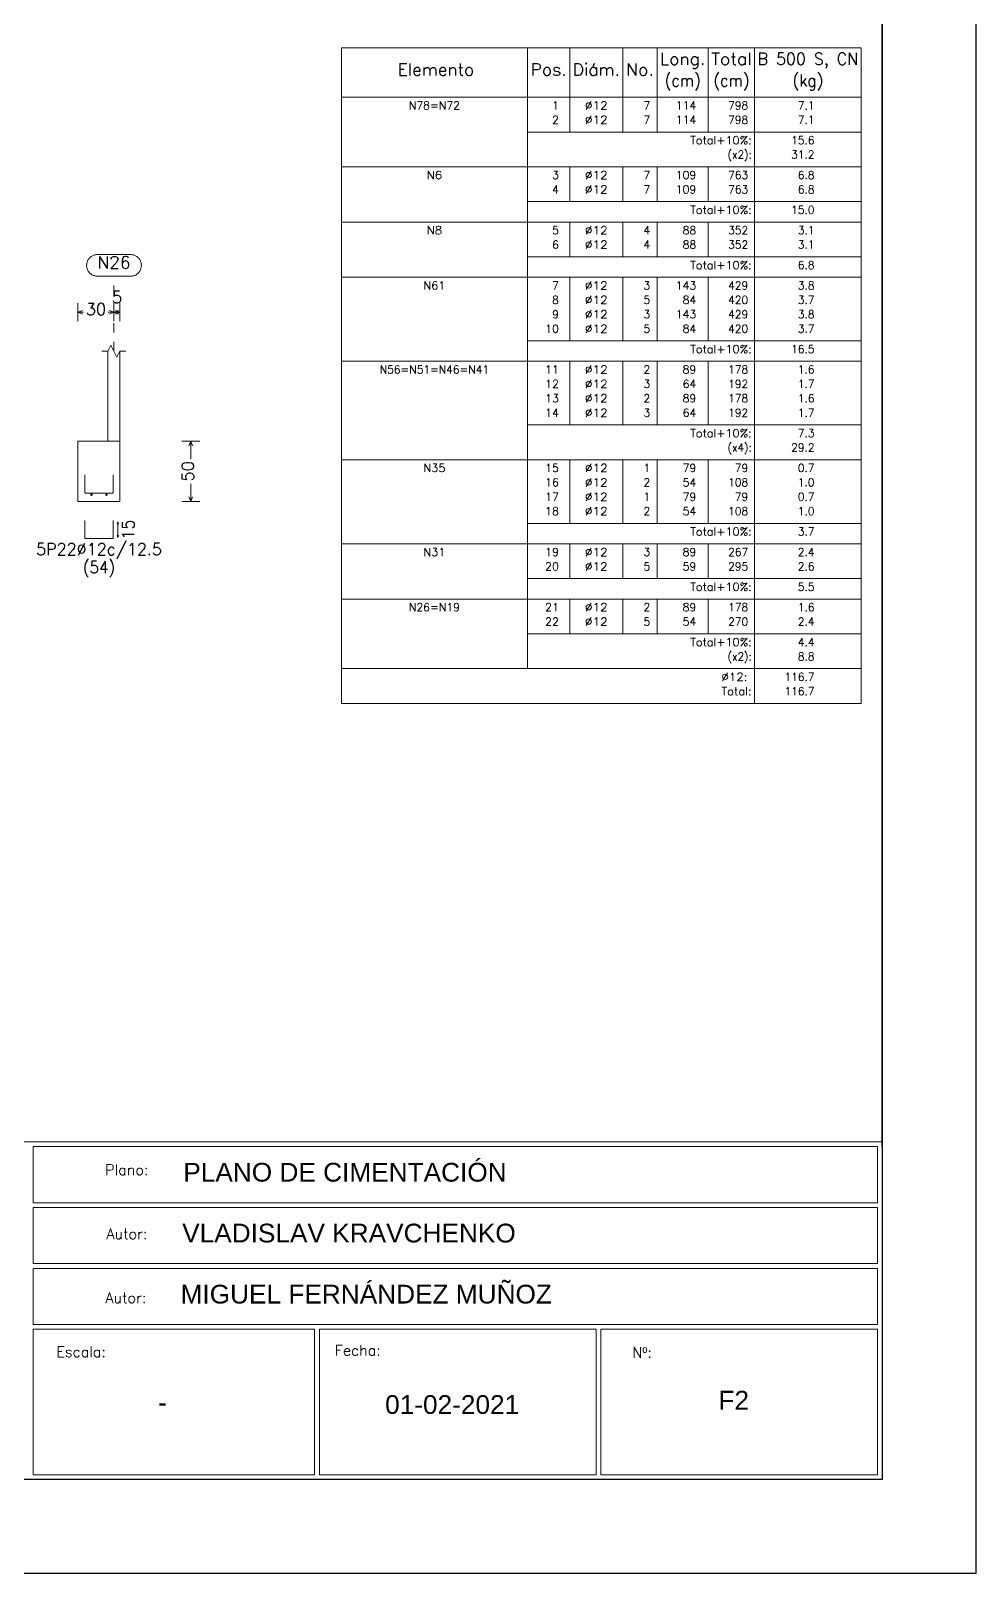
# Model space of a CAD drawing. Header units: inches. Extents: x 72863 to 72995, y 49095 to 49225.
# Drawn here: x 72984.57 to 72994.65, y 49160.38 to 49176.82 of the extents above; entities that cross this region are included whole.
import ezdxf
from ezdxf.enums import TextEntityAlignment as Align

# ---------------------------------------------------------------- set-up
doc = ezdxf.new("R2010")
doc.units = ezdxf.units.IN
doc.linetypes.add('CYPE_PUNTO', pattern=[0.075, 0, -0.075])
doc.layers.get('0').update_dxf_attribs({"lineweight": 15})
for name, color, linetype, lineweight in [('CIM_COTAS', 2, 'Continuous', 9), ('CIM_DIB_ARMADOS', 4, 'Continuous', 9), ('CIM_GEOMETRIA', 2, 'Continuous', 9), ('CIM_TXT_ARMADOS', 3, 'Continuous', 9), ('TABLAS', 1, 'Continuous', 0), ('TEXTO_TABLAS', 1, 'Continuous', 0)]:
    doc.layers.add(name, color=color, linetype=linetype, lineweight=lineweight)
doc.layers.add('VG', color=7, linetype='Continuous')
doc.styles.add('CYPETXT', font='romans__.ttf', dxfattribs={"height": 0.2})
doc.styles.get("Standard").update_dxf_attribs({"font": 'arial.ttf'})

# ---------------------------------------------------------------- blocks, each defined once
blk = doc.blocks.new('PLANTILLA')
for p, q in [((72903.71, 49199.611), (72885.71, 49199.611)), ((72894.66, 49199.561), (72903.66, 49199.561)), ((72894.66, 49198.961), (72894.66, 49199.561)), ((72903.66, 49199.561), (72903.66, 49198.961)), ((72903.71, 49196.011), (72903.71, 49199.611)), ((72903.66, 49198.961), (72894.66, 49198.961)), ((72894.66, 49198.911), (72903.66, 49198.911)), ((72894.66, 49198.311), (72894.66, 49198.911)), ((72903.66, 49198.911), (72903.66, 49198.311)), ((72903.66, 49198.311), (72894.66, 49198.311)), ((72894.66, 49198.261), (72903.66, 49198.261)), ((72894.66, 49197.661), (72894.66, 49198.261)), ((72903.66, 49198.261), (72903.66, 49197.661)), ((72903.66, 49197.661), (72894.66, 49197.661)), ((72894.66, 49197.611), (72897.66, 49197.611)), ((72894.66, 49197.611), (72894.66, 49196.061)), ((72897.66, 49196.061), (72897.66, 49197.611)), ((72897.71, 49197.611), (72900.66, 49197.611)), ((72897.71, 49196.061), (72897.71, 49197.611)), ((72900.66, 49196.061), (72900.66, 49197.611)), ((72900.71, 49197.611), (72903.66, 49197.611)), ((72900.71, 49196.061), (72900.71, 49197.611)), ((72903.66, 49197.611), (72903.66, 49196.061)), ((72885.71, 49196.011), (72903.71, 49196.011)), ((72897.66, 49196.061), (72894.66, 49196.061)), ((72900.66, 49196.061), (72897.71, 49196.061)), ((72903.66, 49196.061), (72900.71, 49196.061))]:
    blk.add_line(p, q)
at = {"layer": 'VG'}
for p, q in [((72904.71, 49195.011), (72904.71, 49224.711)), ((72903.71, 49223.711), (72903.71, 49196.011)), ((72903.71, 49196.011), (72864.71, 49196.011)), ((72862.71, 49195.011), (72904.71, 49195.011))]:
    blk.add_line(p, q, dxfattribs=at)
blk.add_lwpolyline([(72903.71, 49199.561), (72903.71, 49223.711), (72864.71, 49223.711), (72864.71, 49196.011), (72885.71, 49196.011), (72885.71, 49199.611)], dxfattribs=at)
at = {"char_height": 0.11204, "attachment_point": 1}
for s, insert in [('{\\Fsimplex8|c0;Plano:}', (72895.427, 49199.367)), ('{\\Fsimplex8|c0;Autor:}', (72895.441, 49198.685)), ('{\\Fsimplex8|c0;Autor:}', (72895.43, 49198.002)), ('{\\Fsimplex8|c0;Escala:}', (72894.907, 49197.426)), ('{\\Fsimplex8|c0;Fecha:}', (72897.875, 49197.443)), ('{\\Fsimplex8|c0;Nº:}', (72901.047, 49197.419))]:
    blk.add_mtext(s, dxfattribs=dict(at, insert=insert))
at = {"char_height": 0.2, "attachment_point": 1}
for s, width, insert in [('VLADISLAV KRAVCHENKO', 6.14205, (72896.248, 49198.737)), ('MIGUEL FERNÁNDEZ MUÑOZ', 6.14205, (72896.231, 49198.086)), ('01-02-2021', 2.08938, (72898.411, 49196.909))]:
    blk.add_mtext_dynamic_manual_height_columns(s, width=width, gutter_width=1, heights=[0], dxfattribs=dict(at, insert=insert))

msp = doc.modelspace()

# ---------------------------------------------------------------- hatches: boundary and pattern name
at = {"layer": 'CIM_DIB_ARMADOS'}
h = msp.add_hatch(color=256, dxfattribs=at)
edge = h.paths.add_edge_path()
edge.add_arc((72985.1461, 49172.0848), 0.00102, 0, 360)
h = msp.add_hatch(color=256, dxfattribs=at)
edge = h.paths.add_edge_path()
edge.add_arc((72985.4508, 49172.0848), 0.00102, 0, 360)

# ---------------------------------------------------------------- linework, layer by layer
at = {"layer": 'CIM_COTAS', "linetype": 'CYPE_PUNTO'}
msp.add_line((72985.4584, 49173.4058), (72985.4584, 49174.2064), dxfattribs=at)
at = {"layer": 'CIM_COTAS'}
for p, q in [((72985.0744, 49173.7264), (72985.0744, 49173.9184)), ((72985.0744, 49173.8224), (72985.1224, 49173.8416)), ((72985.0744, 49173.8224), (72985.1224, 49173.8032)), ((72985.0744, 49173.8224), (72985.1349, 49173.8224)), ((72985.398, 49173.8224), (72985.4584, 49173.8224)), ((72985.4584, 49173.8224), (72985.4104, 49173.8416)), ((72985.4584, 49173.8224), (72985.4104, 49173.8032)), ((72985.4584, 49173.7264), (72985.4584, 49173.9184)), ((72985.4584, 49173.7264), (72985.4584, 49173.9184)), ((72985.4584, 49173.8224), (72985.5064, 49173.8416)), ((72985.4584, 49173.8224), (72985.5064, 49173.8032)), ((72985.4584, 49173.8224), (72985.5224, 49173.8224)), ((72985.5224, 49173.8224), (72985.4744, 49173.8416)), ((72985.5224, 49173.8224), (72985.4744, 49173.8032)), ((72985.5224, 49173.7264), (72985.5224, 49173.9184)), ((72986.1807, 49172.4458), (72986.3727, 49172.4458)), ((72986.2767, 49172.4458), (72986.2575, 49172.3978)), ((72986.2767, 49172.4458), (72986.2959, 49172.3978)), ((72986.2767, 49172.2573), (72986.2767, 49172.4458)), ((72986.2767, 49171.8058), (72986.2575, 49171.8538)), ((72986.2767, 49171.8058), (72986.2767, 49171.9942)), ((72986.2767, 49171.8058), (72986.2959, 49171.8538)), ((72986.1807, 49171.8058), (72986.3727, 49171.8058))]:
    msp.add_line(p, q, dxfattribs=at)
msp.add_lwpolyline([(72985.6351, 49174.4368), (72985.6428, 49174.4365), (72985.6504, 49174.4358), (72985.658, 49174.4345), (72985.6655, 49174.4327), (72985.6729, 49174.4304), (72985.6801, 49174.4276), (72985.687, 49174.4244), (72985.6938, 49174.4207), (72985.7003, 49174.4166), (72985.7065, 49174.412), (72985.7124, 49174.407), (72985.7179, 49174.4017), (72985.7231, 49174.396), (72985.7278, 49174.3899), (72985.7322, 49174.3836), (72985.7361, 49174.377), (72985.7396, 49174.3701), (72985.7426, 49174.363), (72985.7451, 49174.3557), (72985.7471, 49174.3483), (72985.7487, 49174.3408), (72985.7497, 49174.3331), (72985.7502, 49174.3254), (72985.7502, 49174.3177), (72985.7497, 49174.3101), (72985.7487, 49174.3024), (72985.7471, 49174.2949), (72985.7451, 49174.2875), (72985.7426, 49174.2802), (72985.7396, 49174.2731), (72985.7361, 49174.2662), (72985.7322, 49174.2596), (72985.7278, 49174.2533), (72985.7231, 49174.2472), (72985.7179, 49174.2415), (72985.7124, 49174.2362), (72985.7065, 49174.2312), (72985.7003, 49174.2266), (72985.6938, 49174.2225), (72985.687, 49174.2188), (72985.6801, 49174.2155), (72985.6729, 49174.2128), (72985.6655, 49174.2105), (72985.658, 49174.2087), (72985.6504, 49174.2074), (72985.6428, 49174.2066), (72985.6351, 49174.2064), (72985.2818, 49174.2064), (72985.2741, 49174.2066), (72985.2664, 49174.2074), (72985.2589, 49174.2087), (72985.2514, 49174.2105), (72985.244, 49174.2128), (72985.2368, 49174.2155), (72985.2298, 49174.2188), (72985.2231, 49174.2225), (72985.2166, 49174.2266), (72985.2104, 49174.2312), (72985.2045, 49174.2362), (72985.199, 49174.2415), (72985.1938, 49174.2472), (72985.1891, 49174.2533), (72985.1847, 49174.2596), (72985.1808, 49174.2662), (72985.1773, 49174.2731), (72985.1743, 49174.2802), (72985.1718, 49174.2875), (72985.1697, 49174.2949), (72985.1682, 49174.3024), (72985.1672, 49174.3101), (72985.1667, 49174.3177), (72985.1667, 49174.3254), (72985.1672, 49174.3331), (72985.1682, 49174.3408), (72985.1697, 49174.3483), (72985.1718, 49174.3557), (72985.1743, 49174.363), (72985.1773, 49174.3701), (72985.1808, 49174.377), (72985.1847, 49174.3836), (72985.1891, 49174.3899), (72985.1938, 49174.396), (72985.199, 49174.4017), (72985.2045, 49174.407), (72985.2104, 49174.412), (72985.2166, 49174.4166), (72985.2231, 49174.4207), (72985.2298, 49174.4244), (72985.2368, 49174.4276), (72985.244, 49174.4304), (72985.2514, 49174.4327), (72985.2589, 49174.4345), (72985.2664, 49174.4358), (72985.2741, 49174.4365), (72985.2818, 49174.4368), (72985.6351, 49174.4368)], close=True, dxfattribs=at)
at = {"layer": 'CIM_DIB_ARMADOS'}
for p, q in [((72985.2069, 49171.8774), (72985.23, 49171.8774)), ((72985.2184, 49171.8659), (72985.2184, 49171.889)), ((72985.3669, 49171.8774), (72985.39, 49171.8774)), ((72985.3784, 49171.8659), (72985.3784, 49171.889))]:
    msp.add_line(p, q, dxfattribs=at)
for points in [[(72985.4508, 49172.0848), (72985.4508, 49171.9082), (72985.4487, 49171.9005), (72985.4431, 49171.8948), (72985.4354, 49171.8928), (72985.1615, 49171.8928), (72985.1538, 49171.8948), (72985.1482, 49171.9005), (72985.1461, 49171.9082), (72985.1461, 49172.0848)], [(72985.4508, 49171.6003), (72985.4508, 49171.4083), (72985.1461, 49171.4083), (72985.1461, 49171.6003)]]:
    msp.add_lwpolyline(points, dxfattribs=at)
for centre, radius in [((72985.1461, 49172.0848), 0.00102), ((72985.4508, 49172.0848), 0.00102), ((72985.2184, 49171.8774), 0.00768), ((72985.3784, 49171.8774), 0.00768)]:
    msp.add_circle(centre, radius, dxfattribs=at)
at = {"layer": 'CIM_GEOMETRIA'}
for p, q in [((72985.5224, 49172.4458), (72985.5224, 49173.4058)), ((72985.0744, 49172.4458), (72985.5224, 49172.4458)), ((72985.0744, 49171.8058), (72985.0744, 49172.4458)), ((72985.5224, 49172.4458), (72985.3944, 49172.4458)), ((72985.5224, 49171.8058), (72985.5224, 49172.4458)), ((72985.5224, 49171.8058), (72985.0744, 49171.8058))]:
    msp.add_line(p, q, dxfattribs=at)
for points in [[(72985.3304, 49173.4058), (72985.3944, 49173.4058), (72985.4264, 49173.4698), (72985.4904, 49173.3418), (72985.5224, 49173.4058), (72985.5864, 49173.4058)], [(72985.5224, 49172.4458), (72985.5096, 49172.4458), (72985.4072, 49172.4458), (72985.3944, 49172.4458), (72985.3944, 49173.4058)]]:
    msp.add_lwpolyline(points, dxfattribs=at)
at = {"layer": 'CIM_TXT_ARMADOS'}
for p, q in [((72985.4908, 49171.5618), (72985.4988, 49171.5874)), ((72985.5068, 49171.5618), (72985.4988, 49171.5874)), ((72985.4988, 49171.5874), (72985.4988, 49171.4212)), ((72985.4908, 49171.4468), (72985.4988, 49171.4212)), ((72985.5068, 49171.4468), (72985.4988, 49171.4212))]:
    msp.add_line(p, q, dxfattribs=at)
at = {"layer": 'TABLAS'}
for p, q in [((72987.8819, 49176.0828), (72987.8819, 49176.6396)), ((72987.8819, 49176.6396), (72993.4217, 49176.6396)), ((72989.8659, 49176.0828), (72989.8659, 49176.6396)), ((72990.3158, 49176.0828), (72990.3158, 49176.6396)), ((72990.8828, 49176.0828), (72990.8828, 49176.6396)), ((72991.2464, 49176.0828), (72991.2464, 49176.6396)), ((72991.7923, 49176.0828), (72991.7923, 49176.6396)), ((72992.2864, 49176.0828), (72992.2864, 49176.6396)), ((72993.4217, 49176.0828), (72993.4217, 49176.6396)), ((72987.8819, 49176.1148), (72993.4217, 49176.1148)), ((72987.8819, 49175.4044), (72987.8819, 49176.0828)), ((72989.8659, 49175.4044), (72989.8659, 49176.0828)), ((72990.3158, 49175.7436), (72990.3158, 49176.0828)), ((72990.8828, 49175.7436), (72990.8828, 49176.0828)), ((72991.2464, 49175.7436), (72991.2464, 49176.0828)), ((72991.7923, 49175.7436), (72991.7923, 49176.0828)), ((72992.2864, 49175.4044), (72992.2864, 49176.0828)), ((72993.4217, 49175.4044), (72993.4217, 49176.0828)), ((72989.8659, 49175.7436), (72993.4217, 49175.7436)), ((72987.8819, 49175.3404), (72987.8819, 49175.4044)), ((72987.8819, 49175.3724), (72993.4217, 49175.3724)), ((72987.8819, 49174.8156), (72987.8819, 49175.3404)), ((72989.8659, 49175.3404), (72989.8659, 49175.4044)), ((72989.8659, 49174.8156), (72989.8659, 49175.3404)), ((72990.3158, 49175.3404), (72990.3158, 49175.3724)), ((72990.3158, 49175.0012), (72990.3158, 49175.3404)), ((72990.8828, 49175.3404), (72990.8828, 49175.3724)), ((72990.8828, 49175.0012), (72990.8828, 49175.3404)), ((72991.2464, 49175.3404), (72991.2464, 49175.3724)), ((72991.2464, 49175.0012), (72991.2464, 49175.3404)), ((72991.7923, 49175.3404), (72991.7923, 49175.3724)), ((72991.7923, 49175.0012), (72991.7923, 49175.3404)), ((72992.2864, 49175.3404), (72992.2864, 49175.4044)), ((72992.2864, 49174.8156), (72992.2864, 49175.3404)), ((72993.4217, 49175.3404), (72993.4217, 49175.4044)), ((72993.4217, 49174.8156), (72993.4217, 49175.3404)), ((72989.8659, 49175.0012), (72993.4217, 49175.0012)), ((72987.8819, 49174.7516), (72987.8819, 49174.8156)), ((72989.8659, 49174.7516), (72989.8659, 49174.8156)), ((72992.2864, 49174.7516), (72992.2864, 49174.8156)), ((72993.4217, 49174.7516), (72993.4217, 49174.8156)), ((72987.8819, 49174.7836), (72993.4217, 49174.7836)), ((72987.8819, 49174.2268), (72987.8819, 49174.7516)), ((72989.8659, 49174.2268), (72989.8659, 49174.7516)), ((72990.3158, 49174.7516), (72990.3158, 49174.7836)), ((72990.3158, 49174.4124), (72990.3158, 49174.7516)), ((72990.8828, 49174.7516), (72990.8828, 49174.7836)), ((72990.8828, 49174.4124), (72990.8828, 49174.7516)), ((72991.2464, 49174.7516), (72991.2464, 49174.7836)), ((72991.2464, 49174.4124), (72991.2464, 49174.7516)), ((72991.7923, 49174.7516), (72991.7923, 49174.7836)), ((72991.7923, 49174.4124), (72991.7923, 49174.7516)), ((72992.2864, 49174.2268), (72992.2864, 49174.7516)), ((72993.4217, 49174.2268), (72993.4217, 49174.7516)), ((72989.8659, 49174.4124), (72993.4217, 49174.4124)), ((72987.8819, 49174.1628), (72987.8819, 49174.2268)), ((72987.8819, 49174.1948), (72993.4217, 49174.1948)), ((72987.8819, 49173.3308), (72987.8819, 49174.1628)), ((72989.8659, 49174.1628), (72989.8659, 49174.2268)), ((72989.8659, 49173.3308), (72989.8659, 49174.1628)), ((72990.3158, 49174.1628), (72990.3158, 49174.1948)), ((72990.3158, 49173.5164), (72990.3158, 49174.1628)), ((72990.8828, 49174.1628), (72990.8828, 49174.1948)), ((72990.8828, 49173.5164), (72990.8828, 49174.1628)), ((72991.2464, 49174.1628), (72991.2464, 49174.1948)), ((72991.2464, 49173.5164), (72991.2464, 49174.1628)), ((72991.7923, 49174.1628), (72991.7923, 49174.1948)), ((72991.7923, 49173.5164), (72991.7923, 49174.1628)), ((72992.2864, 49174.1628), (72992.2864, 49174.2268)), ((72992.2864, 49173.3308), (72992.2864, 49174.1628)), ((72993.4217, 49174.1628), (72993.4217, 49174.2268)), ((72993.4217, 49173.3308), (72993.4217, 49174.1628)), ((72989.8659, 49173.5164), (72993.4217, 49173.5164)), ((72987.8819, 49173.2668), (72987.8819, 49173.3308)), ((72989.8659, 49173.2668), (72989.8659, 49173.3308)), ((72992.2864, 49173.2668), (72992.2864, 49173.3308)), ((72993.4217, 49173.2668), (72993.4217, 49173.3308)), ((72987.8819, 49173.2988), (72993.4217, 49173.2988)), ((72987.8819, 49172.2812), (72987.8819, 49173.2668)), ((72989.8659, 49172.2812), (72989.8659, 49173.2668)), ((72990.3158, 49173.2668), (72990.3158, 49173.2988)), ((72990.3158, 49172.6204), (72990.3158, 49173.2668)), ((72990.8828, 49173.2668), (72990.8828, 49173.2988)), ((72990.8828, 49172.6204), (72990.8828, 49173.2668)), ((72991.2464, 49173.2668), (72991.2464, 49173.2988)), ((72991.2464, 49172.6204), (72991.2464, 49173.2668)), ((72991.7923, 49173.2668), (72991.7923, 49173.2988)), ((72991.7923, 49172.6204), (72991.7923, 49173.2668)), ((72992.2864, 49172.2812), (72992.2864, 49173.2668)), ((72993.4217, 49172.2812), (72993.4217, 49173.2668)), ((72989.8659, 49172.6204), (72993.4217, 49172.6204)), ((72987.8819, 49172.2172), (72987.8819, 49172.2812)), ((72987.8819, 49172.2492), (72993.4217, 49172.2492)), ((72987.8819, 49171.3852), (72987.8819, 49172.2172)), ((72989.8659, 49172.2172), (72989.8659, 49172.2812)), ((72989.8659, 49171.3852), (72989.8659, 49172.2172)), ((72990.3158, 49172.2172), (72990.3158, 49172.2492)), ((72990.3158, 49171.5708), (72990.3158, 49172.2172)), ((72990.8828, 49172.2172), (72990.8828, 49172.2492)), ((72990.8828, 49171.5708), (72990.8828, 49172.2172)), ((72991.2464, 49172.2172), (72991.2464, 49172.2492)), ((72991.2464, 49171.5708), (72991.2464, 49172.2172)), ((72991.7923, 49172.2172), (72991.7923, 49172.2492)), ((72991.7923, 49171.5708), (72991.7923, 49172.2172)), ((72992.2864, 49172.2172), (72992.2864, 49172.2812)), ((72992.2864, 49171.3852), (72992.2864, 49172.2172)), ((72993.4217, 49172.2172), (72993.4217, 49172.2812)), ((72993.4217, 49171.3852), (72993.4217, 49172.2172)), ((72989.8659, 49171.5708), (72993.4217, 49171.5708)), ((72987.8819, 49171.3212), (72987.8819, 49171.3852)), ((72987.8819, 49171.3532), (72993.4217, 49171.3532)), ((72989.8659, 49171.3212), (72989.8659, 49171.3852)), ((72990.3158, 49171.3212), (72990.3158, 49171.3532)), ((72990.8828, 49171.3212), (72990.8828, 49171.3532)), ((72991.2464, 49171.3212), (72991.2464, 49171.3532)), ((72991.7923, 49171.3212), (72991.7923, 49171.3532)), ((72992.2864, 49171.3212), (72992.2864, 49171.3852)), ((72993.4217, 49171.3212), (72993.4217, 49171.3852)), ((72987.8819, 49170.7964), (72987.8819, 49171.3212)), ((72989.8659, 49170.7964), (72989.8659, 49171.3212)), ((72990.3158, 49170.982), (72990.3158, 49171.3212)), ((72990.8828, 49170.982), (72990.8828, 49171.3212)), ((72991.2464, 49170.982), (72991.2464, 49171.3212)), ((72991.7923, 49170.982), (72991.7923, 49171.3212)), ((72992.2864, 49170.7964), (72992.2864, 49171.3212)), ((72993.4217, 49170.7964), (72993.4217, 49171.3212)), ((72989.8659, 49170.982), (72993.4217, 49170.982)), ((72987.8819, 49170.7324), (72987.8819, 49170.7964)), ((72987.8819, 49170.7644), (72993.4217, 49170.7644)), ((72987.8819, 49170.054), (72987.8819, 49170.7324)), ((72989.8659, 49170.7324), (72989.8659, 49170.7964)), ((72989.8659, 49170.054), (72989.8659, 49170.7324)), ((72990.3158, 49170.7324), (72990.3158, 49170.7644)), ((72990.3158, 49170.3932), (72990.3158, 49170.7324)), ((72990.8828, 49170.7324), (72990.8828, 49170.7644)), ((72990.8828, 49170.3932), (72990.8828, 49170.7324)), ((72991.2464, 49170.7324), (72991.2464, 49170.7644)), ((72991.2464, 49170.3932), (72991.2464, 49170.7324)), ((72991.7923, 49170.7324), (72991.7923, 49170.7644)), ((72991.7923, 49170.3932), (72991.7923, 49170.7324)), ((72992.2864, 49170.7324), (72992.2864, 49170.7964)), ((72992.2864, 49170.054), (72992.2864, 49170.7324)), ((72993.4217, 49170.7324), (72993.4217, 49170.7964)), ((72993.4217, 49170.054), (72993.4217, 49170.7324)), ((72989.8659, 49170.3932), (72993.4217, 49170.3932)), ((72987.8819, 49169.99), (72987.8819, 49170.054)), ((72989.8659, 49170.022), (72989.8659, 49170.054)), ((72992.2864, 49169.99), (72992.2864, 49170.054)), ((72993.4217, 49169.99), (72993.4217, 49170.054)), ((72987.8819, 49170.022), (72993.4217, 49170.022)), ((72987.8819, 49169.8364), (72987.8819, 49169.99)), ((72992.2864, 49169.8364), (72992.2864, 49169.99)), ((72993.4217, 49169.8364), (72993.4217, 49169.99)), ((72987.8819, 49169.6508), (72987.8819, 49169.8364)), ((72992.2864, 49169.6508), (72992.2864, 49169.8364)), ((72993.4217, 49169.6508), (72993.4217, 49169.8364)), ((72987.8819, 49169.6508), (72993.4217, 49169.6508))]:
    msp.add_line(p, q, dxfattribs=at)

# ---------------------------------------------------------------- block references
msp.add_blockref('PLANTILLA', (89.9371, -34.6325))

# ---------------------------------------------------------------- texts
at = {"char_height": 0.2, "attachment_point": 1}
for s, width, insert in [('PLANO DE CIMENTACIÓN', 7.513777, (72986.1972, 49164.7531)), ('F2', 2.031377, (72991.901, 49162.3227)), ('-', 2.031377, (72985.9291, 49162.3001))]:
    msp.add_mtext_dynamic_manual_height_columns(s, width=width, gutter_width=1, heights=[0], dxfattribs=dict(at, insert=insert))
at = {"layer": 'CIM_COTAS', "style": 'CYPETXT'}
for s, width, p, p2 in [('N26', 0.924861, (72985.2818, 49174.2896), (72985.6351, 49174.2896)), ('5', 0.872087, (72985.4367, 49173.9184), (72985.5442, 49173.9184)), ('30', 0.872087, (72985.1589, 49173.7904), (72985.374, 49173.7904))]:
    msp.add_text(s, height=0.128, dxfattribs=dict(at, width=width)).set_placement(p, p2, align=Align.FIT)
at = {"layer": 'CIM_COTAS', "style": 'CYPETXT', "width": 0.872087}
msp.add_text('50', height=0.128, rotation=90, dxfattribs=at).set_placement((72986.3087, 49172.0182), (72986.3087, 49172.2333), align=Align.FIT)
at = {"layer": 'CIM_TXT_ARMADOS', "style": 'CYPETXT', "width": 0.872087}
msp.add_text('15', height=0.128, rotation=90, dxfattribs=at).set_placement((72985.6748, 49171.3968), (72985.6748, 49171.6118), align=Align.FIT)
at = {"layer": 'CIM_TXT_ARMADOS', "style": 'CYPETXT'}
for s, width, p, p2 in [('5P22%%c12c/12.5', 0.869939, (72984.6274, 49171.2323), (72985.9695, 49171.2323)), ('(54)', 0.812098, (72985.1276, 49171.0403), (72985.4693, 49171.0403))]:
    msp.add_text(s, height=0.128, dxfattribs=dict(at, width=width)).set_placement(p, p2, align=Align.FIT)
at = {"layer": 'TEXTO_TABLAS', "style": 'CYPETXT'}
for s, height, width, p, p2 in [('Elemento', 0.128, 0.922929, (72988.4819, 49176.3452), (72989.2979, 49176.3452)), ('Pos.', 0.128, 0.930043, (72989.8979, 49176.3452), (72990.2838, 49176.3452)), ('Diám.', 0.128, 0.924206, (72990.3478, 49176.3452), (72990.8508, 49176.3452)), ('No.', 0.128, 0.948463, (72990.9148, 49176.3452), (72991.2144, 49176.3452)), ('Long.', 0.128, 0.937094, (72991.2784, 49176.4604), (72991.7603, 49176.4604)), ('Total', 0.128, 0.935074, (72991.8243, 49176.4604), (72992.2544, 49176.4604)), ('B 500 S, CN', 0.128, 0.772631, (72992.3184, 49176.4604), (72993.3897, 49176.4604)), ('(cm)', 0.128, 0.818573, (72991.3273, 49176.23), (72991.7113, 49176.23)), ('(cm)', 0.128, 0.818573, (72991.8473, 49176.23), (72992.2313, 49176.23)), ('(kg)', 0.128, 0.827454, (72992.6899, 49176.23), (72993.0182, 49176.23)), ('N78=N72', 0.08533, 0.885754, (72988.6012, 49175.9847), (72989.1465, 49175.9847)), ('1', 0.0853, 0.872087, (72990.1267, 49175.9847), (72990.1984, 49175.9847)), ('%%c12', 0.08533, 1.002473, (72990.4777, 49175.9847), (72990.7209, 49175.9847)), ('7', 0.0853, 0.872087, (72991.1004, 49175.9847), (72991.1721, 49175.9847)), ('114', 0.08533, 0.872087, (72991.4476, 49175.9847), (72991.6627, 49175.9847)), ('798', 0.08533, 0.872087, (72992.0035, 49175.9847), (72992.2185, 49175.9847)), ('7.1', 0.08533, 0.868061, (72992.7465, 49175.9847), (72992.9257, 49175.9847)), ('2', 0.0853, 0.872087, (72990.1267, 49175.8311), (72990.1984, 49175.8311)), ('%%c12', 0.08533, 1.002473, (72990.4777, 49175.8311), (72990.7209, 49175.8311)), ('7', 0.0853, 0.872087, (72991.1004, 49175.8311), (72991.1721, 49175.8311)), ('114', 0.08533, 0.872087, (72991.4476, 49175.8311), (72991.6627, 49175.8311)), ('798', 0.08533, 0.872087, (72992.0035, 49175.8311), (72992.2185, 49175.8311)), ('7.1', 0.08533, 0.868061, (72992.7465, 49175.8311), (72992.9257, 49175.8311)), ('Total+10%:', 0.08533, 0.906318, (72991.6003, 49175.6135), (72992.2544, 49175.6135)), ('15.6', 0.08533, 0.869207, (72992.6748, 49175.6135), (72992.9257, 49175.6135)), ('(x2):', 0.08533, 0.820215, (72991.9996, 49175.4599), (72992.2544, 49175.4599)), ('31.2', 0.08533, 0.869207, (72992.6748, 49175.4599), (72992.9257, 49175.4599)), ('N6', 0.08533, 0.950013, (72988.792, 49175.2423), (72988.9558, 49175.2423)), ('3', 0.0853, 0.872087, (72990.1267, 49175.2423), (72990.1984, 49175.2423)), ('%%c12', 0.08533, 1.002473, (72990.4777, 49175.2423), (72990.7209, 49175.2423)), ('7', 0.0853, 0.872087, (72991.1004, 49175.2423), (72991.1721, 49175.2423)), ('109', 0.08533, 0.872087, (72991.4476, 49175.2423), (72991.6627, 49175.2423)), ('763', 0.08533, 0.872087, (72992.0035, 49175.2423), (72992.2185, 49175.2423)), ('6.8', 0.08533, 0.868061, (72992.7465, 49175.2423), (72992.9257, 49175.2423)), ('4', 0.0853, 0.872087, (72990.1267, 49175.0887), (72990.1984, 49175.0887)), ('%%c12', 0.08533, 1.002473, (72990.4777, 49175.0887), (72990.7209, 49175.0887)), ('7', 0.0853, 0.872087, (72991.1004, 49175.0887), (72991.1721, 49175.0887)), ('109', 0.08533, 0.872087, (72991.4476, 49175.0887), (72991.6627, 49175.0887)), ('763', 0.08533, 0.872087, (72992.0035, 49175.0887), (72992.2185, 49175.0887)), ('6.8', 0.08533, 0.868061, (72992.7465, 49175.0887), (72992.9257, 49175.0887)), ('Total+10%:', 0.08533, 0.906318, (72991.6003, 49174.8711), (72992.2544, 49174.8711)), ('15.0', 0.08533, 0.869207, (72992.6748, 49174.8711), (72992.9257, 49174.8711)), ('N8', 0.08533, 0.950013, (72988.792, 49174.6535), (72988.9558, 49174.6535)), ('5', 0.0853, 0.872087, (72990.1267, 49174.6535), (72990.1984, 49174.6535)), ('%%c12', 0.08533, 1.002473, (72990.4777, 49174.6535), (72990.7209, 49174.6535)), ('4', 0.0853, 0.872087, (72991.1004, 49174.6535), (72991.1721, 49174.6535)), ('88', 0.08533, 0.872087, (72991.5193, 49174.6535), (72991.6627, 49174.6535)), ('352', 0.08533, 0.872087, (72992.0035, 49174.6535), (72992.2185, 49174.6535)), ('3.1', 0.08533, 0.868061, (72992.7465, 49174.6535), (72992.9257, 49174.6535)), ('6', 0.0853, 0.872087, (72990.1267, 49174.4999), (72990.1984, 49174.4999)), ('%%c12', 0.08533, 1.002473, (72990.4777, 49174.4999), (72990.7209, 49174.4999)), ('4', 0.0853, 0.872087, (72991.1004, 49174.4999), (72991.1721, 49174.4999)), ('88', 0.08533, 0.872087, (72991.5193, 49174.4999), (72991.6627, 49174.4999)), ('352', 0.08533, 0.872087, (72992.0035, 49174.4999), (72992.2185, 49174.4999)), ('3.1', 0.08533, 0.868061, (72992.7465, 49174.4999), (72992.9257, 49174.4999)), ('Total+10%:', 0.08533, 0.906318, (72991.6003, 49174.2823), (72992.2544, 49174.2823)), ('6.8', 0.08533, 0.868061, (72992.7465, 49174.2823), (72992.9257, 49174.2823)), ('N61', 0.08533, 0.924861, (72988.7561, 49174.0647), (72988.9916, 49174.0647)), ('7', 0.0853, 0.872087, (72990.1267, 49174.0647), (72990.1984, 49174.0647)), ('%%c12', 0.08533, 1.002473, (72990.4777, 49174.0647), (72990.7209, 49174.0647)), ('3', 0.0853, 0.872087, (72991.1004, 49174.0647), (72991.1721, 49174.0647)), ('143', 0.08533, 0.872087, (72991.4476, 49174.0647), (72991.6627, 49174.0647)), ('429', 0.08533, 0.872087, (72992.0035, 49174.0647), (72992.2185, 49174.0647)), ('3.8', 0.08533, 0.868061, (72992.7465, 49174.0647), (72992.9257, 49174.0647)), ('8', 0.0853, 0.872087, (72990.1267, 49173.9111), (72990.1984, 49173.9111)), ('%%c12', 0.08533, 1.002473, (72990.4777, 49173.9111), (72990.7209, 49173.9111)), ('5', 0.0853, 0.872087, (72991.1004, 49173.9111), (72991.1721, 49173.9111)), ('84', 0.08533, 0.872087, (72991.5193, 49173.9111), (72991.6627, 49173.9111)), ('420', 0.08533, 0.872087, (72992.0035, 49173.9111), (72992.2185, 49173.9111)), ('3.7', 0.08533, 0.868061, (72992.7465, 49173.9111), (72992.9257, 49173.9111)), ('9', 0.0853, 0.872087, (72990.1267, 49173.7575), (72990.1984, 49173.7575)), ('%%c12', 0.08533, 1.002473, (72990.4777, 49173.7575), (72990.7209, 49173.7575)), ('3', 0.0853, 0.872087, (72991.1004, 49173.7575), (72991.1721, 49173.7575)), ('143', 0.08533, 0.872087, (72991.4476, 49173.7575), (72991.6627, 49173.7575)), ('429', 0.08533, 0.872087, (72992.0035, 49173.7575), (72992.2185, 49173.7575)), ('3.8', 0.08533, 0.868061, (72992.7465, 49173.7575), (72992.9257, 49173.7575)), ('10', 0.08533, 0.872087, (72990.055, 49173.6039), (72990.1984, 49173.6039)), ('%%c12', 0.08533, 1.002473, (72990.4777, 49173.6039), (72990.7209, 49173.6039)), ('5', 0.0853, 0.872087, (72991.1004, 49173.6039), (72991.1721, 49173.6039)), ('84', 0.08533, 0.872087, (72991.5193, 49173.6039), (72991.6627, 49173.6039)), ('420', 0.08533, 0.872087, (72992.0035, 49173.6039), (72992.2185, 49173.6039)), ('3.7', 0.08533, 0.868061, (72992.7465, 49173.6039), (72992.9257, 49173.6039)), ('Total+10%:', 0.08533, 0.906318, (72991.6003, 49173.3863), (72992.2544, 49173.3863)), ('16.5', 0.08533, 0.869207, (72992.6748, 49173.3863), (72992.9257, 49173.3863)), ('N56=N51=N46=N41', 0.085333, 0.870863, (72988.2915, 49173.1687), (72989.4563, 49173.1687)), ('11', 0.08533, 0.872087, (72990.055, 49173.1687), (72990.1984, 49173.1687)), ('%%c12', 0.08533, 1.002473, (72990.4777, 49173.1687), (72990.7209, 49173.1687)), ('2', 0.0853, 0.872087, (72991.1004, 49173.1687), (72991.1721, 49173.1687)), ('89', 0.08533, 0.872087, (72991.5193, 49173.1687), (72991.6627, 49173.1687)), ('178', 0.08533, 0.872087, (72992.0035, 49173.1687), (72992.2185, 49173.1687)), ('1.6', 0.08533, 0.868061, (72992.7465, 49173.1687), (72992.9257, 49173.1687)), ('12', 0.08533, 0.872087, (72990.055, 49173.0151), (72990.1984, 49173.0151)), ('%%c12', 0.08533, 1.002473, (72990.4777, 49173.0151), (72990.7209, 49173.0151)), ('3', 0.0853, 0.872087, (72991.1004, 49173.0151), (72991.1721, 49173.0151)), ('64', 0.08533, 0.872087, (72991.5193, 49173.0151), (72991.6627, 49173.0151)), ('192', 0.08533, 0.872087, (72992.0035, 49173.0151), (72992.2185, 49173.0151)), ('1.7', 0.08533, 0.868061, (72992.7465, 49173.0151), (72992.9257, 49173.0151)), ('13', 0.08533, 0.872087, (72990.055, 49172.8615), (72990.1984, 49172.8615)), ('%%c12', 0.08533, 1.002473, (72990.4777, 49172.8615), (72990.7209, 49172.8615)), ('2', 0.0853, 0.872087, (72991.1004, 49172.8615), (72991.1721, 49172.8615)), ('89', 0.08533, 0.872087, (72991.5193, 49172.8615), (72991.6627, 49172.8615)), ('178', 0.08533, 0.872087, (72992.0035, 49172.8615), (72992.2185, 49172.8615)), ('1.6', 0.08533, 0.868061, (72992.7465, 49172.8615), (72992.9257, 49172.8615)), ('14', 0.08533, 0.872087, (72990.055, 49172.7079), (72990.1984, 49172.7079)), ('%%c12', 0.08533, 1.002473, (72990.4777, 49172.7079), (72990.7209, 49172.7079)), ('3', 0.0853, 0.872087, (72991.1004, 49172.7079), (72991.1721, 49172.7079)), ('64', 0.08533, 0.872087, (72991.5193, 49172.7079), (72991.6627, 49172.7079)), ('192', 0.08533, 0.872087, (72992.0035, 49172.7079), (72992.2185, 49172.7079)), ('1.7', 0.08533, 0.868061, (72992.7465, 49172.7079), (72992.9257, 49172.7079)), ('Total+10%:', 0.08533, 0.906318, (72991.6003, 49172.4903), (72992.2544, 49172.4903)), ('7.3', 0.08533, 0.868061, (72992.7465, 49172.4903), (72992.9257, 49172.4903)), ('(x4):', 0.08533, 0.820215, (72991.9996, 49172.3367), (72992.2544, 49172.3367)), ('29.2', 0.08533, 0.869207, (72992.6748, 49172.3367), (72992.9257, 49172.3367)), ('N35', 0.08533, 0.924861, (72988.7561, 49172.1191), (72988.9916, 49172.1191)), ('15', 0.08533, 0.872087, (72990.055, 49172.1191), (72990.1984, 49172.1191)), ('%%c12', 0.08533, 1.002473, (72990.4777, 49172.1191), (72990.7209, 49172.1191)), ('1', 0.0853, 0.872087, (72991.1004, 49172.1191), (72991.1721, 49172.1191)), ('79', 0.08533, 0.872087, (72991.5193, 49172.1191), (72991.6627, 49172.1191)), ('79', 0.08533, 0.872087, (72992.0752, 49172.1191), (72992.2185, 49172.1191)), ('0.7', 0.08533, 0.868061, (72992.7465, 49172.1191), (72992.9257, 49172.1191)), ('16', 0.08533, 0.872087, (72990.055, 49171.9655), (72990.1984, 49171.9655)), ('%%c12', 0.08533, 1.002473, (72990.4777, 49171.9655), (72990.7209, 49171.9655)), ('2', 0.0853, 0.872087, (72991.1004, 49171.9655), (72991.1721, 49171.9655)), ('54', 0.08533, 0.872087, (72991.5193, 49171.9655), (72991.6627, 49171.9655)), ('108', 0.08533, 0.872087, (72992.0035, 49171.9655), (72992.2185, 49171.9655)), ('1.0', 0.08533, 0.868061, (72992.7465, 49171.9655), (72992.9257, 49171.9655)), ('17', 0.08533, 0.872087, (72990.055, 49171.8119), (72990.1984, 49171.8119)), ('%%c12', 0.08533, 1.002473, (72990.4777, 49171.8119), (72990.7209, 49171.8119)), ('1', 0.0853, 0.872087, (72991.1004, 49171.8119), (72991.1721, 49171.8119)), ('79', 0.08533, 0.872087, (72991.5193, 49171.8119), (72991.6627, 49171.8119)), ('79', 0.08533, 0.872087, (72992.0752, 49171.8119), (72992.2185, 49171.8119)), ('0.7', 0.08533, 0.868061, (72992.7465, 49171.8119), (72992.9257, 49171.8119)), ('18', 0.08533, 0.872087, (72990.055, 49171.6583), (72990.1984, 49171.6583)), ('%%c12', 0.08533, 1.002473, (72990.4777, 49171.6583), (72990.7209, 49171.6583)), ('2', 0.0853, 0.872087, (72991.1004, 49171.6583), (72991.1721, 49171.6583)), ('54', 0.08533, 0.872087, (72991.5193, 49171.6583), (72991.6627, 49171.6583)), ('108', 0.08533, 0.872087, (72992.0035, 49171.6583), (72992.2185, 49171.6583)), ('1.0', 0.08533, 0.868061, (72992.7465, 49171.6583), (72992.9257, 49171.6583)), ('Total+10%:', 0.08533, 0.906318, (72991.6003, 49171.4407), (72992.2544, 49171.4407)), ('3.7', 0.08533, 0.868061, (72992.7465, 49171.4407), (72992.9257, 49171.4407)), ('N31', 0.08533, 0.924861, (72988.7561, 49171.2231), (72988.9916, 49171.2231)), ('19', 0.08533, 0.872087, (72990.055, 49171.2231), (72990.1984, 49171.2231)), ('%%c12', 0.08533, 1.002473, (72990.4777, 49171.2231), (72990.7209, 49171.2231)), ('3', 0.0853, 0.872087, (72991.1004, 49171.2231), (72991.1721, 49171.2231)), ('89', 0.08533, 0.872087, (72991.5193, 49171.2231), (72991.6627, 49171.2231)), ('267', 0.08533, 0.872087, (72992.0035, 49171.2231), (72992.2185, 49171.2231)), ('2.4', 0.08533, 0.868061, (72992.7465, 49171.2231), (72992.9257, 49171.2231)), ('20', 0.08533, 0.872087, (72990.055, 49171.0695), (72990.1984, 49171.0695)), ('%%c12', 0.08533, 1.002473, (72990.4777, 49171.0695), (72990.7209, 49171.0695)), ('5', 0.0853, 0.872087, (72991.1004, 49171.0695), (72991.1721, 49171.0695)), ('59', 0.08533, 0.872087, (72991.5193, 49171.0695), (72991.6627, 49171.0695)), ('295', 0.08533, 0.872087, (72992.0035, 49171.0695), (72992.2185, 49171.0695)), ('2.6', 0.08533, 0.868061, (72992.7465, 49171.0695), (72992.9257, 49171.0695)), ('Total+10%:', 0.08533, 0.906318, (72991.6003, 49170.8519), (72992.2544, 49170.8519)), ('5.5', 0.08533, 0.868061, (72992.7465, 49170.8519), (72992.9257, 49170.8519)), ('N26=N19', 0.08533, 0.885754, (72988.6012, 49170.6343), (72989.1465, 49170.6343)), ('21', 0.08533, 0.872087, (72990.055, 49170.6343), (72990.1984, 49170.6343)), ('%%c12', 0.08533, 1.002473, (72990.4777, 49170.6343), (72990.7209, 49170.6343)), ('2', 0.0853, 0.872087, (72991.1004, 49170.6343), (72991.1721, 49170.6343)), ('89', 0.08533, 0.872087, (72991.5193, 49170.6343), (72991.6627, 49170.6343)), ('178', 0.08533, 0.872087, (72992.0035, 49170.6343), (72992.2185, 49170.6343)), ('1.6', 0.08533, 0.868061, (72992.7465, 49170.6343), (72992.9257, 49170.6343)), ('22', 0.08533, 0.872087, (72990.055, 49170.4807), (72990.1984, 49170.4807)), ('%%c12', 0.08533, 1.002473, (72990.4777, 49170.4807), (72990.7209, 49170.4807)), ('5', 0.0853, 0.872087, (72991.1004, 49170.4807), (72991.1721, 49170.4807)), ('54', 0.08533, 0.872087, (72991.5193, 49170.4807), (72991.6627, 49170.4807)), ('270', 0.08533, 0.872087, (72992.0035, 49170.4807), (72992.2185, 49170.4807)), ('2.4', 0.08533, 0.868061, (72992.7465, 49170.4807), (72992.9257, 49170.4807)), ('Total+10%:', 0.08533, 0.906318, (72991.6003, 49170.2631), (72992.2544, 49170.2631)), ('(x2):', 0.08533, 0.820215, (72991.9996, 49170.1095), (72992.2544, 49170.1095)), ('4.4', 0.08533, 0.868061, (72992.7465, 49170.2631), (72992.9257, 49170.2631)), ('8.8', 0.08533, 0.868061, (72992.7465, 49170.1095), (72992.9257, 49170.1095)), ('%%c12:', 0.08533, 0.980292, (72991.9318, 49169.8919), (72992.2108, 49169.8919)), ('116.7', 0.08533, 0.869846, (72992.6032, 49169.8919), (72992.9257, 49169.8919)), ('Total:', 0.08533, 0.925094, (72991.9318, 49169.7383), (72992.2544, 49169.7383)), ('116.7', 0.08533, 0.869846, (72992.6032, 49169.7383), (72992.9257, 49169.7383))]:
    msp.add_text(s, height=height, dxfattribs=dict(at, width=width)).set_placement(p, p2, align=Align.FIT)

doc.saveas('drawing.dxf')
